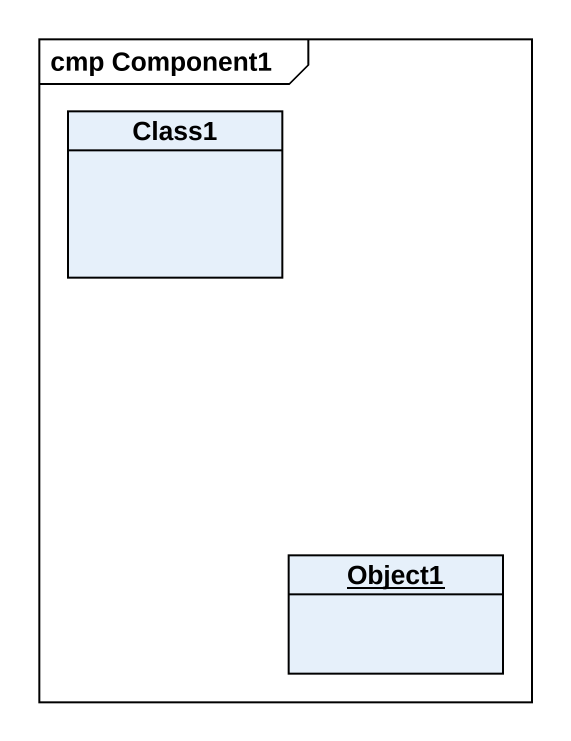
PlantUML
@startuml
mainframe cmp Component1
hide circle
hide empty members
class Class1
object Object1
@enduml
